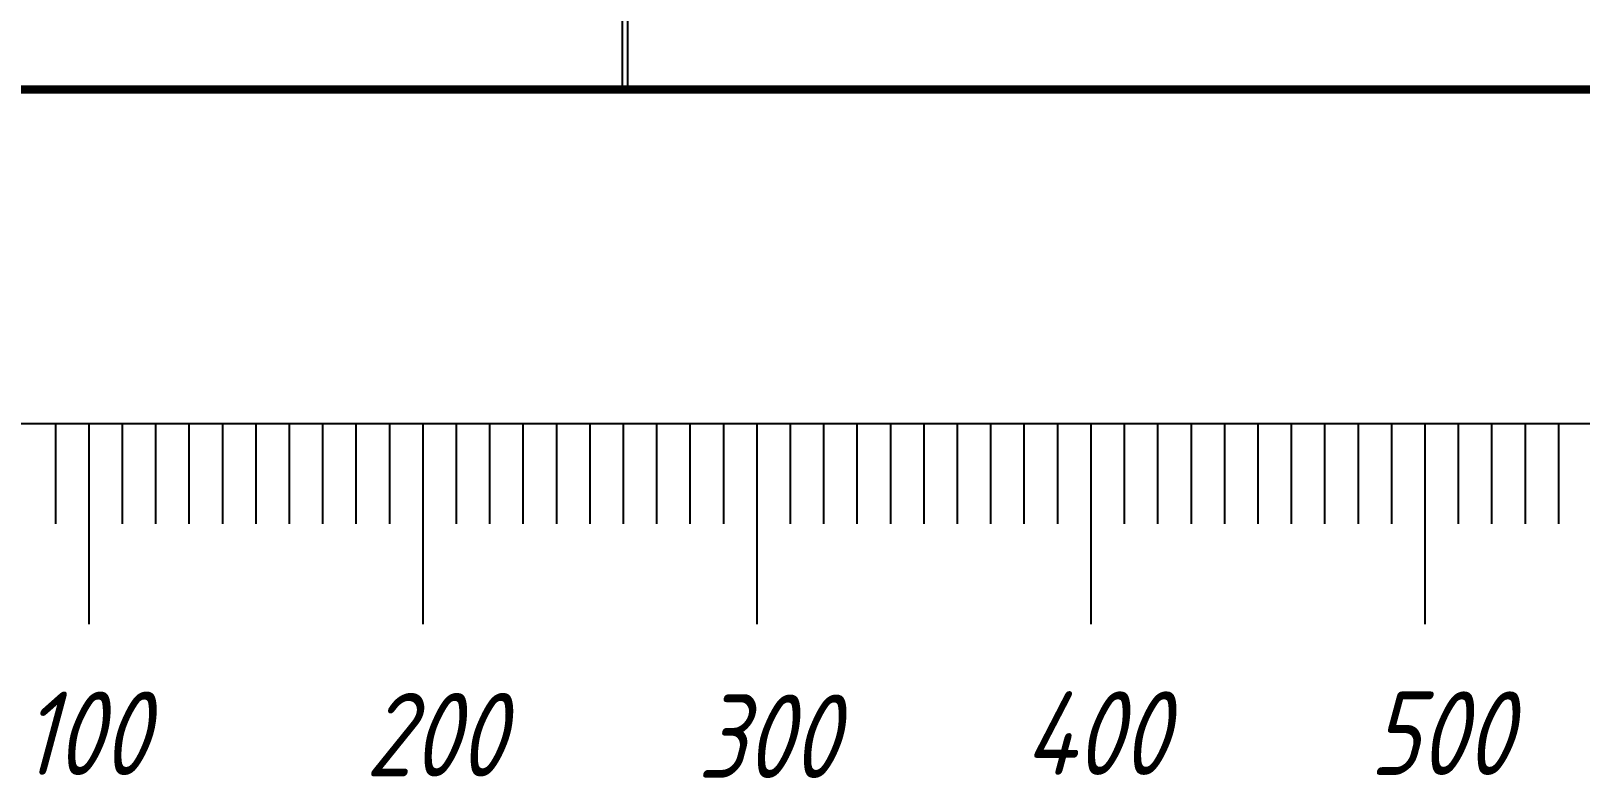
# Model space of a CAD drawing. Header units: millimetres. Extents: x 13 to 607, y 0 to 420.
# Drawn here: x 109.3 to 202, y 184.4 to 229.1 of the extents above; entities that cross this region are included whole.
import ezdxf

# ---------------------------------------------------------------- set-up
doc = ezdxf.new("R2010")
doc.units = ezdxf.units.MM
doc.layers.add('Mechanical1', color=6, linetype='Continuous')
doc.layers.add('TopLayer', color=1, linetype='Continuous')
doc.styles.get("Standard").update_dxf_attribs({"font": 'arial.ttf'})

# ---------------------------------------------------------------- blocks, each defined once
blk = doc.blocks.new('*U60')
blk.add_line((0, 0), (0, -6))
blk = doc.blocks.new('*U61')
at = {"color": 0, "linetype": 'ByBlock', "lineweight": -2, "transparency": 16777216}
for p in [(110.742, 205.635), (112.742, 205.635), (114.742, 205.635), (116.742, 205.635), (118.742, 205.635), (120.742, 205.635), (122.742, 205.635), (124.742, 205.635), (126.742, 205.635), (128.742, 205.635), (130.742, 205.635), (132.742, 205.635), (134.742, 205.635), (136.742, 205.635), (138.742, 205.635), (140.742, 205.635), (142.742, 205.635), (144.742, 205.635), (146.742, 205.635), (148.742, 205.635), (150.742, 205.635), (152.742, 205.635), (154.742, 205.635), (156.742, 205.635), (158.742, 205.635), (160.742, 205.635), (162.742, 205.635), (164.742, 205.635), (166.742, 205.635), (168.742, 205.635), (170.742, 205.635), (172.742, 205.635), (174.742, 205.635), (176.742, 205.635), (178.742, 205.635), (180.742, 205.635), (182.742, 205.635), (184.742, 205.635), (186.742, 205.635), (188.742, 205.635), (190.742, 205.635), (192.742, 205.635), (194.742, 205.635), (196.742, 205.635), (198.742, 205.635), (200.742, 205.635)]:
    blk.add_blockref('*U60', p, dxfattribs=at)
blk = doc.blocks.new('*U62')
blk.add_line((0, 0), (0, -12))
blk = doc.blocks.new('*U63')
at = {"color": 0, "linetype": 'ByBlock', "lineweight": -2, "transparency": 16777216}
for p in [(112.742, 205.635), (132.742, 205.635), (152.742, 205.635), (172.742, 205.635), (192.742, 205.635)]:
    blk.add_blockref('*U62', p, dxfattribs=at)

msp = doc.modelspace()

# ---------------------------------------------------------------- linework, layer by layer
msp.add_line((92.742, 205.635), (262.562, 205.635))
at = {"layer": 'Mechanical1', "const_width": 0.507}
msp.add_lwpolyline([(92.742, 225.635), (262.562, 225.635)], dxfattribs=at)
at = {"layer": 'TopLayer'}
for p, q in [((144.687, 233.696), (144.687, 225.635)), ((145.011, 225.635), (145.011, 233.696)), ((144.687, 225.635), (108.725, 225.635)), ((262.562, 225.635), (145.011, 225.635))]:
    msp.add_line(p, q, dxfattribs=at)

# ---------------------------------------------------------------- block references
for name in ['*U61', '*U63']:
    msp.add_blockref(name, (0, 0))

# ---------------------------------------------------------------- texts
at = {"char_height": 5, "attachment_point": 3}
for s, insert in [('{\\fGOST type A|b0|i1|c204|p34;100}', (116.237, 189.596)), ('{\\fGOST type A|b0|i1|c204|p34;200}', (137.582, 189.513)), ('{\\fGOST type A|b0|i1|c204|p34;300}', (157.539, 189.418)), ('{\\fGOST type A|b0|i1|c204|p34;400}', (177.297, 189.605)), ('{\\fGOST type A|b0|i1|c204|p34;500}', (197.883, 189.602))]:
    msp.add_mtext_dynamic_manual_height_columns(s, width=7.39927, gutter_width=12.5, heights=[0], dxfattribs=dict(at, insert=insert))

doc.saveas('drawing.dxf')
